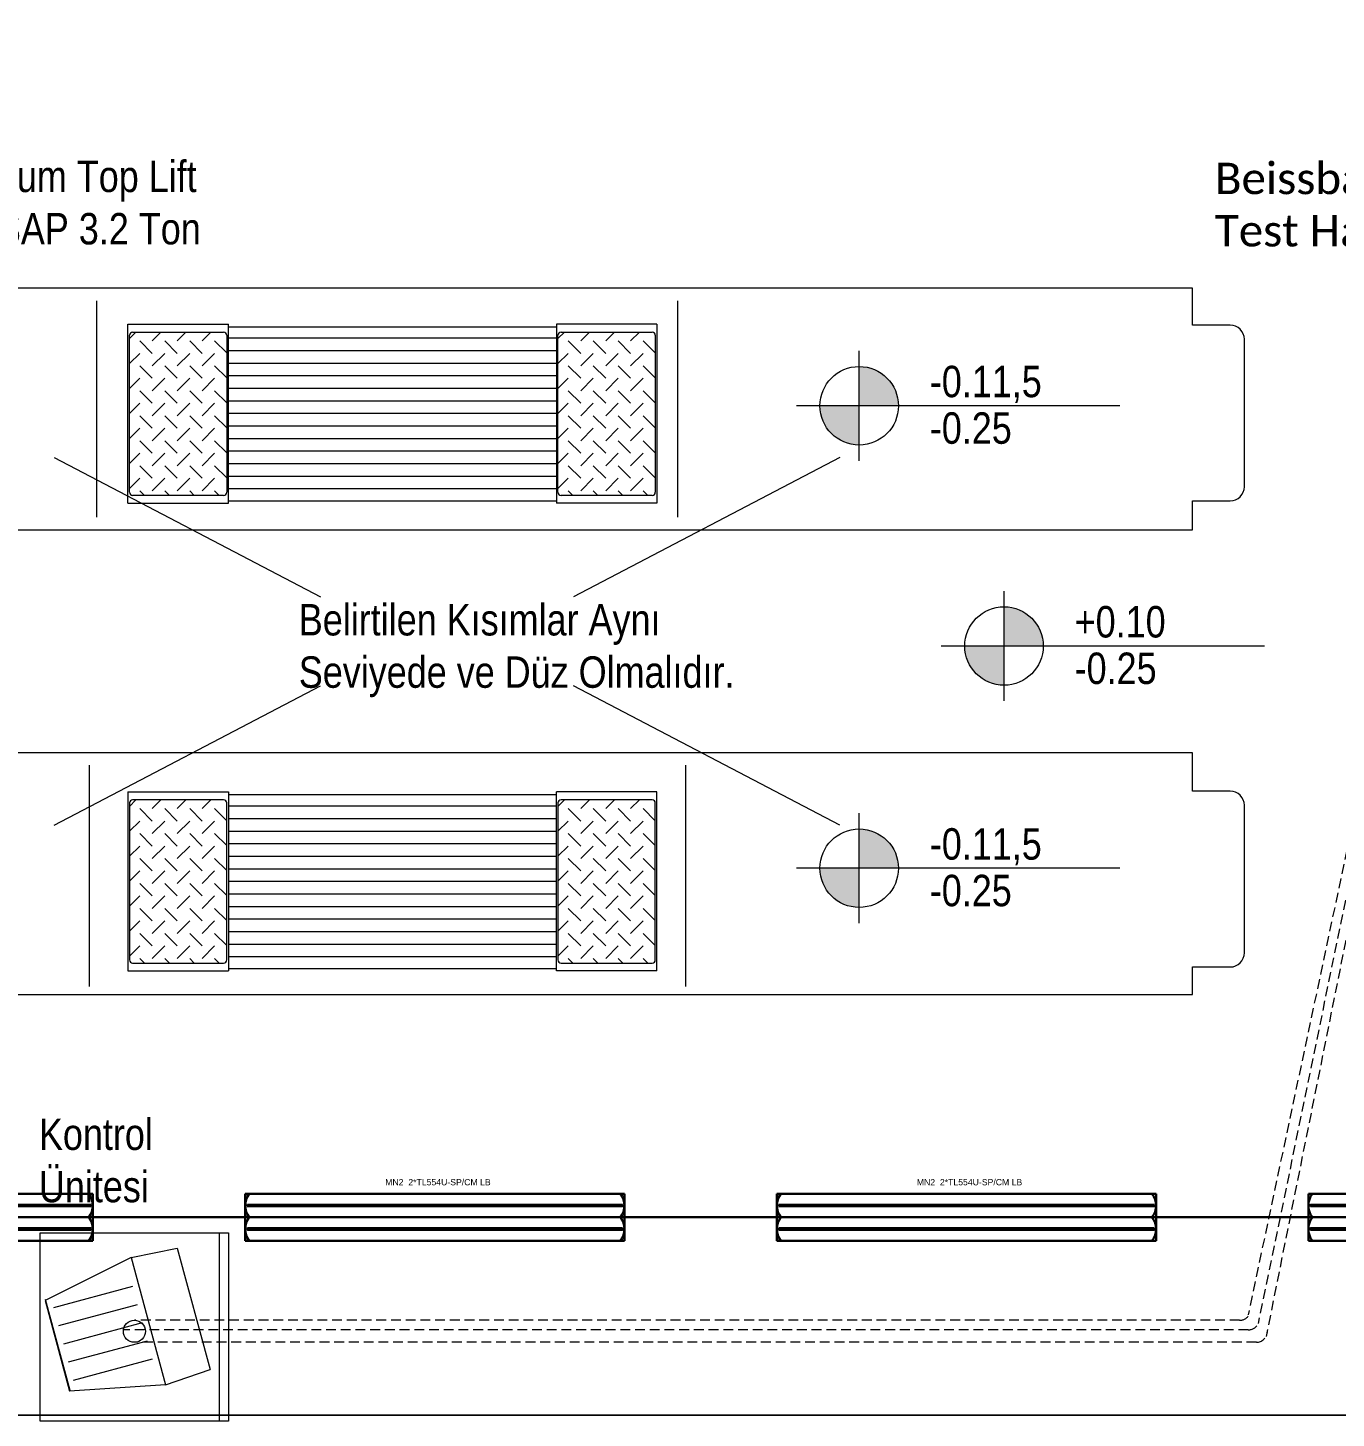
# Model space of a CAD drawing. Extents: x -1701 to 23780, y -363 to 7742.
# Drawn here: x 1478.2 to 1895, y 2826 to 3269 of the extents above; entities that cross this region are included whole.
import ezdxf
from ezdxf.enums import TextEntityAlignment as Align

# ---------------------------------------------------------------- set-up
doc = ezdxf.new("R2010")
doc.units = 0
doc.header["$LTSCALE"] = 25
doc.header["$MEASUREMENT"] = 0
doc.linetypes.add('Audi$0$DOT2', pattern=[0.125, 0, -0.125])
doc.linetypes.add('Audi$0$HIDDEN', pattern=[0.375, 0.25, -0.125])
doc.layers.get('0').update_dxf_attribs({"color": 9, "lineweight": 9})
for name, color, linetype, lineweight in [('31', 9, 'Continuous', 9), ('Audi$0$10', 8, 'Continuous', 9), ('Audi$0$14', 8, 'Continuous', 9), ('Audi$0$20', 8, 'Audi$0$DOT2', 9), ('Audi$0$21', 8, 'Continuous', 9), ('Audi$0$32-ekipman', 8, 'Continuous', 9), ('Audi$0$35', 8, 'Continuous', 9), ('E-2x54 W SIVAÜSTÜ FLUORESAN YÜKSEK TAVAN ARMATÜRÜ', 7, 'Continuous', 30), ('E-KABLO', 7, 'Continuous', 30)]:
    doc.layers.add(name, color=color, linetype=linetype, lineweight=lineweight)
doc.styles.add('Arial', font='arial.ttf', dxfattribs={"height": 2.5})
doc.styles.add('Audi$0$Arial', font='arial.ttf', dxfattribs={"height": 2.5})
doc.styles.add('Audi$0$MuuM_TEXT-STANDART', font='ARIALN.TTF')

# ---------------------------------------------------------------- blocks, each defined once
blk = doc.blocks.new('Audi$0$A$C44297C4A')
at = {"linetype": 'Continuous', "lineweight": 0}
for p, q in [((0, 42.13), (38.62, 52.58)), ((43.5, 38.36), (38.62, 52.58)), ((2.95, 27.39), (0, 42.14)), ((2.95, 27.39), (43.5, 38.36)), ((43.5, 38.36), (45.54, 7.83)), ((29.54, 32.51), (36.32, 7.41)), ((35.33, 34.08), (42.12, 8.98)), ((2.95, 27.39), (16.58, 0)), ((12.16, 27.81), (18.95, 2.71)), ((17.96, 29.38), (24.74, 4.28)), ((23.75, 30.94), (30.53, 5.85)), ((16.23, 0.08), (45.19, 7.91)), ((16.58, 0), (45.54, 7.83))]:
    blk.add_line(p, q, dxfattribs=at)
blk = doc.blocks.new('Audi$0$p-mekanik_arackabul_ekran3')
for p, q in [((0, 0), (0, 60)), ((0, 60), (60, 60)), ((57, 60), (57, 0)), ((60, 60), (60, 0)), ((60, 0), (0, 0))]:
    blk.add_line(p, q)
at = {"rotation": 270}
blk.add_blockref('Audi$0$A$C44297C4A', (1.53, 55.12), dxfattribs=at)
blk = doc.blocks.new('Audi$0$p-mek. tesisat-zemin')
h = blk.add_hatch()
h.set_pattern_fill('DIAPLATE', color=256, scale=90, angle=225, style=0)
h.set_pattern_definition([(225, (185.341, -502), (1e-14, -7.95495), [5.625, -5.625]), (315, (185.341, -505.9774), (7.95495, 1e-14), [5.625, -5.625])])
h.paths.add_polyline_path([(154.34, -553, 0.414214), (155.34, -554), (184.34, -554, 0.414214), (185.34, -553), (185.34, -503, 0.41711), (184.33, -502), (155.33, -502, 0.411323), (154.34, -503)])
h = blk.add_hatch()
h.set_pattern_fill('DIAPLATE', color=256, scale=90, angle=225, style=0)
h.set_pattern_definition([(225, (321.841, -502), (1e-14, -7.95495), [5.625, -5.625]), (315, (321.841, -505.9774), (7.95495, 1e-14), [5.625, -5.625])])
h.paths.add_polyline_path([(321.84, -503, 0.41711), (320.83, -502), (291.83, -502, 0.411323), (290.84, -503), (290.84, -553, 0.414214), (291.84, -554), (320.84, -554, 0.414214), (321.84, -553)])
h = blk.add_hatch()
h.set_pattern_fill('DIAPLATE', color=256, scale=90, angle=225, style=0)
h.set_pattern_definition([(225, (185.341, -651), (1e-14, -7.95495), [5.625, -5.625]), (315, (185.341, -654.9774), (7.95495, 1e-14), [5.625, -5.625])])
h.paths.add_polyline_path([(154.34, -702, 0.41711), (155.35, -703), (184.35, -703, 0.411323), (185.34, -702), (185.34, -652, 0.414214), (184.34, -651), (155.34, -651, 0.414214), (154.34, -652)])
h = blk.add_hatch()
h.set_pattern_fill('DIAPLATE', color=256, scale=90, angle=225, style=0)
h.set_pattern_definition([(225, (321.841, -651), (1e-14, -7.95495), [5.625, -5.625]), (315, (321.841, -654.9774), (7.95495, 1e-14), [5.625, -5.625])])
h.paths.add_polyline_path([(321.84, -652, 0.414214), (320.84, -651), (291.84, -651, 0.414214), (290.84, -652), (290.84, -702, 0.41711), (291.85, -703), (320.85, -703, 0.411323), (321.84, -702)])
for p, q in [((144, -561), (144, -492)), ((329, -561), (329, -492)), ((153.84, -499.5), (185.84, -499.5)), ((153.84, -556.5), (153.84, -499.5)), ((185.84, -556.5), (185.84, -499.5)), ((185.84, -500.3), (290.34, -500.3)), ((322.34, -499.5), (290.34, -499.5)), ((290.34, -499.5), (290.34, -556.5)), ((322.34, -499.5), (322.34, -556.5)), ((154.34, -553), (154.34, -503)), ((155.34, -502), (184.34, -502)), ((185.34, -503), (185.34, -553)), ((290.34, -503.95), (185.84, -503.95)), ((290.84, -553), (290.84, -503)), ((291.84, -502), (320.84, -502)), ((321.84, -503), (321.84, -553)), ((290.34, -507.95), (185.84, -507.95)), ((290.34, -511.95), (185.84, -511.95)), ((290.34, -515.95), (185.84, -515.95)), ((290.34, -519.95), (185.84, -519.95)), ((290.34, -523.95), (185.84, -523.95)), ((290.34, -527.95), (185.84, -527.95)), ((290.34, -531.95), (185.84, -531.95)), ((290.34, -535.95), (185.84, -535.95)), ((290.34, -539.95), (185.84, -539.95)), ((290.34, -543.95), (185.84, -543.95)), ((290.34, -547.95), (185.84, -547.95)), ((290.34, -551.95), (185.84, -551.95)), ((153.84, -556.5), (185.84, -556.5)), ((184.34, -554), (155.34, -554)), ((185.84, -555.7), (290.34, -555.7)), ((322.34, -556.5), (290.34, -556.5)), ((320.84, -554), (291.84, -554)), ((38, -565), (493, -565)), ((141.5, -640), (141.5, -710.5)), ((331.5, -640), (331.5, -710.5)), ((153.84, -648.5), (185.84, -648.5)), ((153.84, -648.5), (153.84, -705.5)), ((184.34, -651), (155.34, -651)), ((185.84, -648.5), (185.84, -705.5)), ((185.84, -649.3), (290.34, -649.3)), ((322.34, -648.5), (290.34, -648.5)), ((290.34, -705.5), (290.34, -648.5)), ((320.84, -651), (291.84, -651)), ((322.34, -705.5), (322.34, -648.5)), ((154.34, -652), (154.34, -702)), ((185.34, -702), (185.34, -652)), ((290.34, -653.05), (185.84, -653.05)), ((290.84, -652), (290.84, -702)), ((321.84, -702), (321.84, -652)), ((290.34, -657.05), (185.84, -657.05)), ((290.34, -661.05), (185.84, -661.05)), ((290.34, -665.05), (185.84, -665.05)), ((290.34, -669.05), (185.84, -669.05)), ((290.34, -673.05), (185.84, -673.05)), ((290.34, -677.05), (185.84, -677.05)), ((290.34, -681.05), (185.84, -681.05)), ((290.34, -685.05), (185.84, -685.05)), ((290.34, -689.05), (185.84, -689.05)), ((290.34, -693.05), (185.84, -693.05)), ((290.34, -697.05), (185.84, -697.05)), ((155.34, -703), (184.34, -703)), ((290.34, -701.05), (185.84, -701.05)), ((291.84, -703), (320.84, -703)), ((153.84, -705.5), (185.84, -705.5)), ((185.84, -704.7), (290.34, -704.7)), ((322.34, -705.5), (290.34, -705.5))]:
    blk.add_line(p, q)
for points in [[(0, -713), (493, -713), (493, -704.25), (505, -704.25, 0.414214), (509.5, -699.75), (509.5, -652.75, 0.414214), (505, -648.25), (493, -648.25), (493, -636), (38, -636)], [(38, -565), (493, -565), (493, -555.75), (505, -555.75, 0.414214), (509.5, -551.25), (509.5, -504.25, 0.414217), (505, -499.75), (493, -499.75), (493, -488), (0, -488)]]:
    blk.add_lwpolyline(points, format="xyb")
blk.add_lwpolyline([(125.92, -789), (185.92, -789), (185.92, -849), (125.92, -849)], close=True)
blk.add_circle((155.92, -820.31), 3.5)
for centre, start, end in [((155.34, -503), 90, 180), ((184.34, -503), 360, 90), ((291.84, -503), 90, 180), ((320.84, -503), 360, 90), ((155.34, -553), 180, 270), ((184.34, -553), 270, 360), ((291.84, -553), 180, 270), ((320.84, -553), 270, 360), ((155.34, -652), 90, 180), ((184.34, -652), 0, 90), ((291.84, -652), 90, 180), ((320.84, -652), 0, 90), ((155.34, -702), 180, 270), ((184.34, -702), 270, 0), ((291.84, -702), 180, 270), ((320.84, -702), 270, 0)]:
    blk.add_arc(centre, 1, start, end)
at = {"layer": 'Audi$0$20', "linetype": 'Audi$0$HIDDEN', "ltscale": 0.5}
for p, q in [((507.98, -816.81), (155.92, -816.81)), ((510.72, -819.87), (152.44, -819.87)), ((513.33, -823.81), (155.87, -823.81))]:
    blk.add_line(p, q, dxfattribs=at)
for points in [[(555.8, -602.72), (510.7, -815.05)], [(557.78, -604.89), (513.9, -817.84)], [(559.39, -608.37), (516.42, -821.95)]]:
    blk.add_lwpolyline(points, dxfattribs=at)
for centre, end in [((507.98, -813.31), 330.2945), ((510.72, -816.37), 335.1932), ((513.33, -820.31), 355.8832)]:
    blk.add_arc(centre, 3.5, 270, end, dxfattribs=at)
blk.add_blockref('Audi$0$p-mekanik_arackabul_ekran3', (125.92, -849))
blk = doc.blocks.new('Audi$0$0_elevationtarget-p')
h = blk.add_hatch(color=256)
h.paths.add_polyline_path([(2.5, 0, 0.414214), (0, 2.5), (0, 0)])
h.paths.add_polyline_path([(0, 0), (-2.5, 0, 0.414214), (0, -2.5)])
blk.add_line((0, -3.5), (0, 3.5))
blk.add_lwpolyline([(16.605, 0), (-4, 0)])
blk.add_circle((0, 0), 2.5)
at = {"style": 'Audi$0$Arial'}
blk.add_attdef('BITMISKOT', text='', height=2, dxfattribs=at).set_placement((4.5, 0), align=Align.BOTTOM_LEFT)
blk.add_attdef('KABAKOT', text='', height=2, dxfattribs=at).set_placement((4.5, -0.592), align=Align.TOP_LEFT)
blk = doc.blocks.new('Audi$0$p-zemin kat')
at = {"layer": 'Audi$0$14'}
blk.add_lwpolyline([(1964.5, 2580), (1964.5, 2657), (1945.5, 2657), (1945.5, 2627), (1759.5, 2627), (1759.5, 2657), (1740.5, 2657), (1740.5, 2517), (1214.5, 2517), (1214.5, 2783), (1740.5, 2783), (1740.5, 2763), (1759.5, 2763), (1759.5, 2783), (1945.5, 2783), (1945.5, 2763), (1964.5, 2763), (1964.5, 2827), (1184.5, 2827), (1184.5, 2870), (1182.5, 2870)], dxfattribs=at)
blk = doc.blocks.new('Audi')
at = {"layer": 'Audi$0$21'}
for p, q in [((1486.6, 3132.06), (1571.45, 3087.68)), ((1736.82, 3132.06), (1651.97, 3087.68)), ((1486.6, 3014.94), (1571.45, 3059.32)), ((1736.82, 3014.94), (1651.97, 3059.32))]:
    blk.add_line(p, q, dxfattribs=at)
at = {"layer": 'Audi$0$35'}
blk.add_lwpolyline([(1184.5, 2827), (1964.5, 2827), (1964.5, 2827), (2200.5, 2827), (2200.5, 3863), (1964.5, 3863), (1964.5, 3803), (1880.5, 3803), (1880.5, 3863), (1264.5, 3863), (1264.5, 3803), (1184.5, 3803)], close=True, dxfattribs=at)
at = {"layer": 'Audi$0$10'}
blk.add_blockref('Audi$0$p-zemin kat', (0, 0), dxfattribs=at)
at = {"layer": 'Audi$0$21'}
ref = blk.add_blockref('Audi$0$0_elevationtarget-p', (1743.01, 3148.54), dxfattribs=dict(at, xscale=5, yscale=5, zscale=0.5))
ref.add_attrib('BITMISKOT', '-0.11,5', dxfattribs={"layer": '0', "height": 10, "style": 'Audi$0$MuuM_TEXT-STANDART'}).set_placement((1765.51, 3148.27), align=Align.BOTTOM_LEFT)
ref.add_attrib('KABAKOT', '-0.25', dxfattribs={"layer": '0', "height": 10, "style": 'Audi$0$MuuM_TEXT-STANDART'}).set_placement((1765.51, 3133.44), align=Align.BOTTOM_LEFT)
ref = blk.add_blockref('Audi$0$0_elevationtarget-p', (1789.15, 3072), dxfattribs=dict(at, xscale=5, yscale=5, zscale=0.5))
ref.add_attrib('BITMISKOT', '+0.10', dxfattribs={"layer": '0', "height": 10, "style": 'Audi$0$MuuM_TEXT-STANDART'}).set_placement((1811.65, 3071.73), align=Align.BOTTOM_LEFT)
ref.add_attrib('KABAKOT', '-0.25', dxfattribs={"layer": '0', "height": 10, "style": 'Audi$0$MuuM_TEXT-STANDART'}).set_placement((1811.65, 3056.9), align=Align.BOTTOM_LEFT)
ref = blk.add_blockref('Audi$0$0_elevationtarget-p', (1743.01, 3001.21), dxfattribs=dict(at, xscale=5, yscale=5, zscale=0.5))
ref.add_attrib('BITMISKOT', '-0.11,5', dxfattribs={"layer": '0', "height": 10, "style": 'Audi$0$MuuM_TEXT-STANDART'}).set_placement((1765.51, 3000.94), align=Align.BOTTOM_LEFT)
ref.add_attrib('KABAKOT', '-0.25', dxfattribs={"layer": '0', "height": 10, "style": 'Audi$0$MuuM_TEXT-STANDART'}).set_placement((1765.51, 2986.11), align=Align.BOTTOM_LEFT)
at = {"layer": 'Audi$0$32-ekipman'}
blk.add_blockref('Audi$0$p-mek. tesisat-zemin', (1356.21, 3674), dxfattribs=at)
at = {"layer": 'Audi$0$21', "char_height": 10, "width": 214.3961, "attachment_point": 7, "style": 'Audi$0$MuuM_TEXT-STANDART'}
for s, insert in [('Nussbaum Top Lift\\P2.32 TSAP 3.2 Ton', (1435.84, 3199.81)), ('{\\fCalibri|b0|i0|c162|p34;Beissbart\\P\\fCalibri|b0|i0|c0|p34;Test Hattı}', (1856.33, 3199.17)), ('Belirtilen Kısımlar Aynı\\PSeviyede ve Düz Olmalıdır.', (1564.5, 3055.68)), ('Kontrol \\PÜnitesi', (1481.71, 2894.65))]:
    blk.add_mtext(s, dxfattribs=dict(at, insert=insert))
blk = doc.blocks.new('1 50 2x54 W SIVAÜSTÜ FLUORESAN YÜKSEK TAVAN ARMATÜRÜ')
at = {"layer": 'E-2x54 W SIVAÜSTÜ FLUORESAN YÜKSEK TAVAN ARMATÜRÜ', "color": 4}
for p, q in [((-60.4, 7.5), (60.4, 7.5)), ((-60.4, 7.5), (-60.4, -7.5)), ((60.4, 7.5), (60.4, 0)), ((-60, 0), (-7.5, 0)), ((7.5, 0), (60, 0)), ((60.4, 0), (60.4, -7.5)), ((-60.4, -7.5), (60.4, -7.5))]:
    blk.add_line(p, q, dxfattribs=at)
at = {"layer": 'E-2x54 W SIVAÜSTÜ FLUORESAN YÜKSEK TAVAN ARMATÜRÜ', "color": 7}
for p, q in [((-60.4, 0), (60.4, 0)), ((-59.64, 4), (59.66, 4)), ((-59.58, 3.5), (59.72, 3.5)), ((-59.64, -3.5), (59.66, -3.5)), ((-59.58, -4), (59.72, -4))]:
    blk.add_line(p, q, dxfattribs=at)
for centre in [(-59.62, 3.81), (-59.62, 3.66), (59.68, 3.81), (59.68, 3.66), (-59.62, -3.69), (-59.62, -3.84), (59.68, -3.69), (59.68, -3.84)]:
    blk.add_circle(centre, 0.0548, dxfattribs=at)
for centre, radius, start, end in [((-54.33, 3.75), 6.07, 141.86, 218.14), ((54.33, 3.75), 6.07, 321.86, 38.14), ((-59.56, 3.76), 0.258, 106.8674, 266.7612), ((-59.66, 3.75), 0.26, 289.2244, 84.4042), ((59.74, 3.76), 0.258, 106.8674, 266.7612), ((59.64, 3.75), 0.26, 289.2244, 84.4042), ((-54.33, -3.75), 6.07, 141.86, 218.14), ((-59.56, -3.74), 0.258, 106.8674, 266.7612), ((-59.66, -3.75), 0.26, 289.2244, 84.4042), ((54.33, -3.75), 6.07, 321.86, 38.14), ((59.74, -3.74), 0.258, 106.8674, 266.7612), ((59.64, -3.75), 0.26, 289.2244, 84.4042)]:
    blk.add_arc(centre, radius, start, end, dxfattribs=at)
at = {"layer": 'E-2x54 W SIVAÜSTÜ FLUORESAN YÜKSEK TAVAN ARMATÜRÜ', "color": 7, "style": 'Arial'}
blk.add_text('MN2  2*TL554U-SP/CM LB', height=1.9754, dxfattribs=at).set_placement((-15.8, 10.2))
blk = doc.blocks.new('3.10 kotu elk')
for p in [(1438.5, -1315), (1607.83, -1315), (1777.17, -1315), (1946.5, -1315)]:
    blk.add_blockref('1 50 2x54 W SIVAÜSTÜ FLUORESAN YÜKSEK TAVAN ARMATÜRÜ', p)

msp = doc.modelspace()

# ---------------------------------------------------------------- linework, layer by layer
at = {"layer": 'E-KABLO', "color": 6}
for p, q in [((1498.9, 2890), (1547.43, 2890)), ((1668.23, 2890), (1718.06, 2890)), ((1836.27, 2890), (1886.1, 2890))]:
    msp.add_line(p, q, dxfattribs=at)

# ---------------------------------------------------------------- block references
at = {"color": 6}
msp.add_blockref('Audi', (0, 0), dxfattribs=at)
at = {"layer": '31'}
msp.add_blockref('3.10 kotu elk', (0, 4205), dxfattribs=at)

doc.saveas('drawing.dxf')
